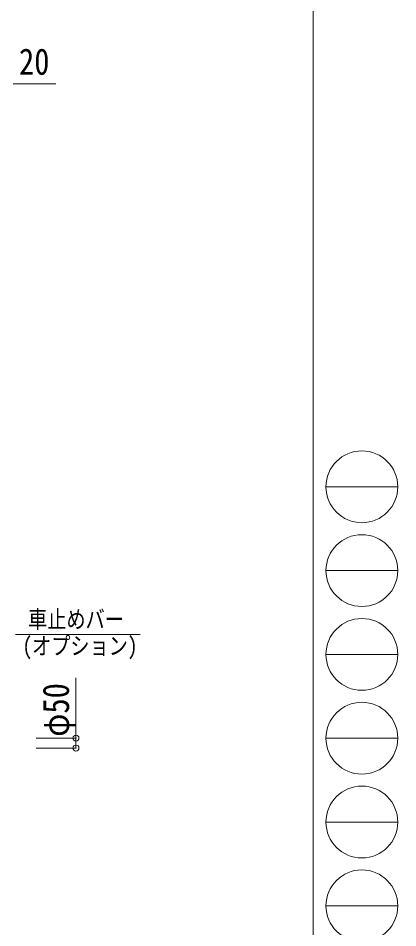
# Model space of a CAD drawing. Units: millimetres at full size, sheet at 1:30; details may follow other scales. Extents: x -8432 to 8432, y -5820 to 5820.
# Drawn here: x 6530 to 8432, y -3260 to 1298 of the extents above; entities that cross this region are included whole.
import ezdxf
from ezdxf.enums import TextEntityAlignment as Align

# ---------------------------------------------------------------- set-up
doc = ezdxf.new("R2010")
doc.units = ezdxf.units.MM
doc.header["$LTSCALE"] = 30
doc.header["$PDMODE"] = 32
doc.header["$PDSIZE"] = 30
for name, color, linetype, lineweight in [('0-6_OTH_LINE', 6, 'Continuous', 9), ('0-7_SHAPE', 7, 'Continuous', 9), ('F-0_240', 7, 'Continuous', 9)]:
    doc.layers.add(name, color=color, linetype=linetype, lineweight=lineweight)
doc.styles.add('ＭＳ ゴシック', font='')
doc.styles.get('ＭＳ ゴシック').set_extended_font_data('MS Gothic')

msp = doc.modelspace()

# ---------------------------------------------------------------- linework, layer by layer
at = {"layer": '0-6_OTH_LINE'}
for p, q in [((6717.79, 968.86), (6504.39, 968.86)), ((6819.39, -2309.54), (6819.39, -2007.95)), ((6819.39, -2309.54), (6619.39, -2309.54)), ((6819.39, -2359.54), (6819.39, -2309.54)), ((6819.39, -2359.54), (6619.39, -2359.54))]:
    msp.add_line(p, q, dxfattribs=at)
for p in [(6819.39, -2309.54), (6819.39, -2359.54)]:
    msp.add_point(p, dxfattribs=at)
at = {"layer": '0-7_SHAPE', "color": 6}
msp.add_line((6515.74, -1790.16), (7141.33, -1790.16), dxfattribs=at)
at = {"layer": 'F-0_240', "color": 5}
msp.add_line((8007.94, 5820), (8007.94, -5820), dxfattribs=at)
at = {"layer": 'F-0_240', "color": 4}
for p, q in [((8072.06, -1050), (8432.06, -1050)), ((8072.06, -1470), (8432.06, -1470)), ((8072.06, -1890), (8432.06, -1890)), ((8072.06, -2310), (8432.06, -2310)), ((8072.06, -2730), (8432.06, -2730)), ((8072.06, -3150), (8432.06, -3150))]:
    msp.add_line(p, q, dxfattribs=at)
for centre in [(8252.05, -1050), (8252.05, -1470), (8252.05, -1890), (8252.05, -2310), (8252.05, -2730), (8252.05, -3150)]:
    msp.add_circle(centre, 180, dxfattribs=at)

# ---------------------------------------------------------------- texts
at = {"layer": '0-6_OTH_LINE', "color": 7, "style": 'ＭＳ ゴシック', "width": 0.85}
msp.add_text('20', height=132, dxfattribs=at).set_placement((6533.83, 975.03), align=Align.BOTTOM_LEFT)
msp.add_text('φ50', height=132, rotation=90, dxfattribs=at).set_placement((6824.05, -2302.61), align=Align.BOTTOM_LEFT)
at = {"layer": '0-7_SHAPE', "style": 'ＭＳ ゴシック', "width": 0.8}
for s, p in [('車止めバー', (6579.59, -1784.15)), ('(オプション)', (6551.5, -1917.34))]:
    msp.add_text(s, height=87.98, dxfattribs=at).set_placement(p, align=Align.BOTTOM_LEFT)

doc.saveas('drawing.dxf')
